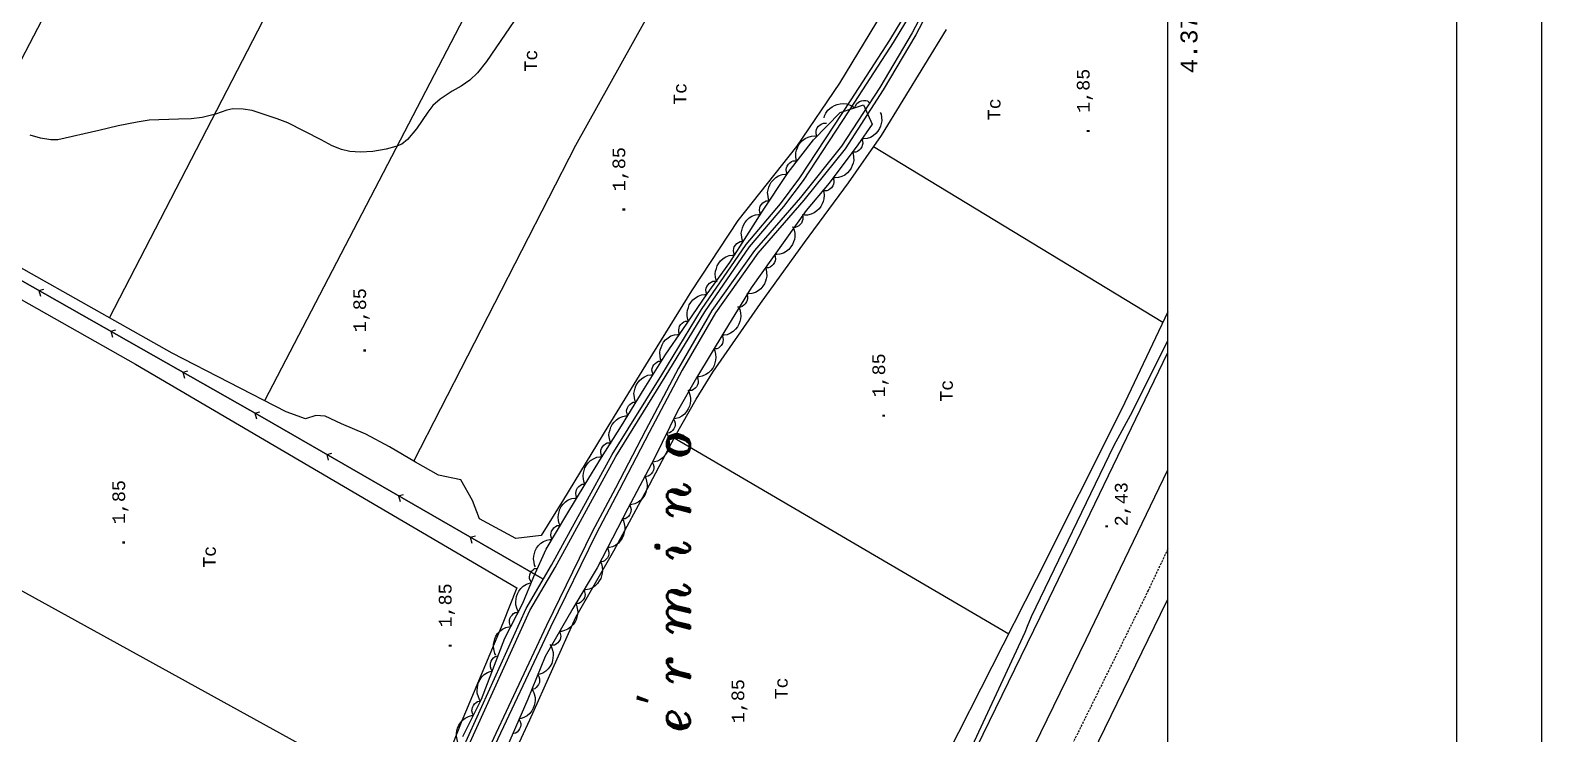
# Model space of a CAD drawing. Extents: x 730354 to 731930, y 4378581 to 4379608.
# Drawn here: x 730766.2 to 730944, y 4378814.5 to 4378897.3 of the extents above; entities that cross this region are included whole.
import ezdxf
from ezdxf.enums import TextEntityAlignment as Align

# ---------------------------------------------------------------- set-up
doc = ezdxf.new("R2010")
doc.units = 0
doc.header["$MEASUREMENT"] = 0
doc.linetypes.add('HIDDEN', pattern=[0.375, 0.25, -0.125])
doc.layers.get('0').update_dxf_attribs({"linetype": 'CONTINUOUS'})
for name, color, linetype in [('11', 7, 'CONTINUOUS'), ('14', 7, 'CONTINUOUS'), ('27', 7, 'CONTINUOUS'), ('30', 7, 'CONTINUOUS'), ('36', 7, 'CONTINUOUS'), ('44', 7, 'CONTINUOUS'), ('48', 7, 'CONTINUOUS'), ('51', 7, 'CONTINUOUS'), ('53', 7, 'CONTINUOUS'), ('56', 7, 'CONTINUOUS'), ('62', 7, 'CONTINUOUS'), ('9', 7, 'CONTINUOUS'), ('PATTERN_CLASS', 7, 'CONTINUOUS')]:
    doc.layers.add(name, color=color, linetype=linetype)
doc.styles.add('ITALICT', font='ITALICT', dxfattribs={"height": 0.2})
doc.styles.add('MONOTXT', font='MONOTXT', dxfattribs={"height": 0.2})

# ---------------------------------------------------------------- blocks, each defined once
blk = doc.blocks.new('MARVA')
at = {"layer": '62', "color": 7, "linetype": 'CONTINUOUS'}
blk.add_line((4999.95, 0), (4999.95, 7999.93), dxfattribs=at)
at = {"layer": '62', "color": 7, "linetype": 'CONTINUOUS', "style": 'MONOTXT'}
blk.add_attdef('TAG50', (0, 0), '', height=20, rotation=180, dxfattribs=at)
blk = doc.blocks.new('MARVAL')
at = {"layer": '62', "color": 7, "linetype": 'CONTINUOUS'}
ref = blk.add_blockref('MARVA', (0, 0), dxfattribs=dict(at, xscale=0.1000009313241567, yscale=0.1000009313241567))
ref.add_attrib('TAG90', '4.378.900', dxfattribs={"color": 7, "linetype": 'CONTINUOUS', "height": 1.99, "rotation": 90, "style": 'MONOTXT'}).set_placement((501.5, 300), align=Align.TOP_CENTER)

msp = doc.modelspace()

# ---------------------------------------------------------------- linework, layer by layer
at = {"layer": '11', "color": 1, "linetype": 'CONTINUOUS'}
for points in [[(730835.67, 4378727.48), (730849.93, 4378756.23), (730884.98, 4378828.23), (730900, 4378859.41)], [(730841.04, 4378724.82), (730855.31, 4378753.58), (730890.38, 4378825.62), (730900, 4378845.59)]]:
    msp.add_lwpolyline(points, dxfattribs=at)
at = {"layer": '14', "color": 1, "linetype": 'CONTINUOUS'}
msp.add_lwpolyline([(730847.73, 4378722.09), (730866.72, 4378761.66), (730878.82, 4378786.77), (730889.68, 4378809.16), (730899.89, 4378830.13), (730900, 4378830.36)], dxfattribs=at)
at = {"layer": '27', "color": 5, "linetype": 'CONTINUOUS'}
for p, q in [((730767.16, 4378866.7), (730767.75, 4378866.87)), ((730767.16, 4378866.7), (730767.35, 4378866.03)), ((730775.64, 4378861.89), (730776.23, 4378862.05)), ((730775.64, 4378861.89), (730775.82, 4378861.21)), ((730784.11, 4378857.07), (730784.71, 4378857.23)), ((730784.11, 4378857.07), (730784.3, 4378856.39)), ((730792.59, 4378852.25), (730793.18, 4378852.42)), ((730792.59, 4378852.25), (730792.78, 4378851.58)), ((730801.04, 4378847.39), (730801.63, 4378847.55)), ((730801.04, 4378847.39), (730801.22, 4378846.71)), ((730809.49, 4378842.52), (730810.08, 4378842.68)), ((730809.49, 4378842.52), (730809.67, 4378841.84)), ((730817.93, 4378837.65), (730818.53, 4378837.81)), ((730817.93, 4378837.65), (730818.12, 4378836.97))]:
    msp.add_line(p, q, dxfattribs=at)
msp.add_lwpolyline([(730826.38, 4378832.78), (730793.44, 4378851.77), (730755.06, 4378873.58), (730712.93, 4378897.17)], dxfattribs=at)
at = {"layer": '30', "color": 5, "linetype": 'CONTINUOUS'}
for points in [[(730747.07, 4378805.4), (730781.25, 4378786.68), (730798.85, 4378777.42), (730800.68, 4378777.37), (730804.42, 4378785.12), (730812.27, 4378801.05), (730824.93, 4378829.02), (730827.92, 4378834.1), (730835.06, 4378847.14), (730840.88, 4378856.52), (730845.54, 4378864.17), (730850.79, 4378871.83), (730854.82, 4378876.59), (730857.13, 4378879.65), (730863.17, 4378888.86), (730867.72, 4378895.89), (730870.51, 4378900.49), (730872.91, 4378904.53), (730875.5, 4378909.02), (730877.47, 4378912.69), (730879.45, 4378916.67), (730879.89, 4378918.59), (730863.12, 4378928.75)], [(730873.5, 4378903.84), (730869.93, 4378897.02), (730866.1, 4378890.58), (730861.62, 4378883.68), (730856.8, 4378877.65), (730851.38, 4378871.41), (730846.35, 4378864.33), (730842.43, 4378857.57), (730838.54, 4378850.21), (730835, 4378843.44), (730832.28, 4378838.27), (730826.91, 4378827.28), (730819.75, 4378812.04), (730815.47, 4378803.02), (730809.95, 4378792.49), (730806.31, 4378785.24), (730803.74, 4378779.5), (730803.36, 4378778.84), (730804.87, 4378778.36)]]:
    msp.add_lwpolyline(points, dxfattribs=at)
at = {"layer": '30', "color": 1, "linetype": 'CONTINUOUS'}
for points in [[(730747.29, 4378805.85), (730781.49, 4378787.12), (730798.98, 4378777.92), (730800.37, 4378777.88), (730803.97, 4378785.34), (730811.82, 4378801.26), (730824.49, 4378829.25), (730827.49, 4378834.35), (730834.63, 4378847.39), (730840.45, 4378856.78), (730845.12, 4378864.44), (730850.39, 4378872.13), (730854.43, 4378876.9), (730856.72, 4378879.94), (730862.75, 4378889.13), (730867.3, 4378896.16), (730870.08, 4378900.75), (730872.48, 4378904.78), (730875.06, 4378909.26), (730877.03, 4378912.92), (730878.98, 4378916.84), (730879.32, 4378918.35), (730862.91, 4378928.29)], [(730873.94, 4378903.6), (730870.37, 4378896.78), (730866.52, 4378890.32), (730862.03, 4378883.39), (730857.18, 4378877.33), (730851.77, 4378871.1), (730846.77, 4378864.06), (730842.87, 4378857.33), (730838.98, 4378849.98), (730835.44, 4378843.21), (730832.73, 4378838.04), (730827.36, 4378827.06), (730820.2, 4378811.83), (730815.92, 4378802.8), (730810.39, 4378792.26), (730806.76, 4378785.03), (730804.19, 4378779.27), (730804.02, 4378778.98), (730804.87, 4378778.36)]]:
    msp.add_lwpolyline(points, dxfattribs=at)
at = {"layer": '44', "color": 44, "linetype": 'CONTINUOUS'}
for points in [[(730825.83, 4378902.48), (730819.85, 4378893.67), (730818.77, 4378892.33), (730817.86, 4378891.46), (730816.87, 4378890.73), (730815.78, 4378890.15), (730814.37, 4378889.21), (730813.54, 4378888.46), (730812.93, 4378887.67), (730811.59, 4378885.73), (730810.54, 4378884.48), (730809.86, 4378883.94), (730809.16, 4378883.64), (730808.05, 4378883.34), (730806.48, 4378883.07), (730805, 4378882.96), (730803.76, 4378883.05), (730802.78, 4378883.29), (730801.67, 4378883.73), (730800.4, 4378884.42), (730796.46, 4378886.44), (730795.22, 4378886.89), (730792.26, 4378887.89), (730791.22, 4378888.06), (730790.01, 4378888.09), (730789.28, 4378887.92), (730787.94, 4378887.44), (730786.39, 4378887.06), (730785.09, 4378886.9), (730783.6, 4378886.87), (730780.15, 4378886.73), (730778.72, 4378886.53), (730776.5, 4378886.09), (730774.22, 4378885.53), (730769.42, 4378884.44), (730768.59, 4378884.44), (730767.37, 4378884.63), (730766.13, 4378884.98)], [(730874.68, 4378808.06), (730883.2, 4378826.48), (730883.51, 4378827.17), (730883.97, 4378828.34), (730893.64, 4378848.41), (730893.94, 4378848.94), (730895.6, 4378852.04), (730900, 4378860.77)]]:
    msp.add_lwpolyline(points, dxfattribs=at)
at = {"layer": '51', "color": 3, "linetype": 'CONTINUOUS'}
for p, q in [((730755.19, 4378874.89), (730800.85, 4378962.42)), ((730899.4, 4378862.93), (730865.38, 4378883.59)), ((730841.91, 4378849.34), (730881.28, 4378826.29)), ((730762.49, 4378832.79), (730812.18, 4378805.44))]:
    msp.add_line(p, q, dxfattribs=at)
for points in [[(730775.49, 4378863.46), (730801.38, 4378913.64), (730820.41, 4378951.36)], [(730838.58, 4378939.45), (730818.15, 4378900.66), (730793.71, 4378853.72)], [(730811.28, 4378846.6), (730830.36, 4378883.81), (730856.06, 4378930.03)], [(730866.38, 4378899.37), (730861.36, 4378891.1), (730856.3, 4378883.64), (730849.42, 4378874.92), (730843.96, 4378866.67), (730838.86, 4378858.41), (730834.12, 4378850.69), (730828.9, 4378842.08), (730826.29, 4378837.87), (730823.28, 4378837.5), (730819.01, 4378839.83), (730818.2, 4378841.98), (730816.83, 4378844.42), (730814.19, 4378844.94), (730811.48, 4378846.48), (730808.41, 4378848.29), (730805.63, 4378849.77), (730802.76, 4378851), (730800.85, 4378851.92), (730799.75, 4378852), (730798.53, 4378851.59), (730796.26, 4378852.41), (730782.87, 4378859.3), (730755.55, 4378874.69)], [(730850.19, 4378763.06), (730850.04, 4378762.14), (730847.99, 4378757.4), (730846.3, 4378754.3), (730844.57, 4378753.71), (730834.49, 4378759.6), (730823.2, 4378766.88), (730815.28, 4378773.34), (730808.95, 4378777.3), (730808.86, 4378783.23), (730814.68, 4378795.06), (730821.03, 4378807.69), (730824.93, 4378816.16), (730830.35, 4378828.23), (730834.83, 4378836.07), (730839, 4378843.83), (730842.02, 4378849.54), (730844.49, 4378853.92), (730846.46, 4378857.09), (730852.09, 4378865.17), (730857.26, 4378872.34), (730862.42, 4378879.36), (730866.32, 4378884.94), (730873.95, 4378897.41)], [(730715.16, 4378895.08), (730753.05, 4378873.92), (730752.51, 4378872.73), (730778.56, 4378858.04), (730823.39, 4378831.69), (730821.77, 4378827.52), (730816.85, 4378815.84), (730813.14, 4378806.38), (730808.58, 4378796.64), (730804.98, 4378789.39), (730802.15, 4378783.6), (730800.83, 4378781.28), (730788.36, 4378787.35), (730758.17, 4378803.55), (730747.59, 4378809.1), (730746.8, 4378807.71), (730726.1, 4378818.98), (730695.52, 4378834.67), (730696, 4378836.53), (730693.79, 4378837.78), (730692.77, 4378836.77), (730679, 4378843.77)], [(730900, 4378864.2), (730894.59, 4378852.76), (730884.52, 4378832.67), (730874.07, 4378812.1), (730863.01, 4378789.54), (730853.54, 4378767.94), (730850.19, 4378763.06)]]:
    msp.add_lwpolyline(points, dxfattribs=at)
at = {"layer": '53', "color": 3, "linetype": 'CONTINUOUS'}
for points in [[(730859.55, 4378887.02), (730859.6, 4378887.24), (730859.78, 4378887.56), (730860.01, 4378887.91), (730860.24, 4378888.12), (730860.51, 4378888.3), (730860.78, 4378888.48), (730861.1, 4378888.6), (730861.46, 4378888.68), (730861.85, 4378888.71), (730862.23, 4378888.66), (730862.64, 4378888.52), (730862.96, 4378888.35), (730863.15, 4378888.19), (730863.26, 4378888.44), (730863.4, 4378888.69), (730863.57, 4378888.83), (730863.74, 4378888.95), (730863.98, 4378889.03), (730864.2, 4378889.06), (730864.46, 4378889.06), (730864.67, 4378889.01), (730864.83, 4378888.88), (730864.95, 4378888.79)], [(730866.16, 4378887.65), (730866.26, 4378887.44), (730866.31, 4378887.08), (730866.34, 4378886.66), (730866.28, 4378886.35), (730866.18, 4378886.05), (730866.07, 4378885.75), (730865.89, 4378885.45), (730865.64, 4378885.17), (730865.35, 4378884.91), (730865.02, 4378884.72), (730864.61, 4378884.59), (730864.25, 4378884.53), (730864, 4378884.55), (730864.07, 4378884.28), (730864.1, 4378883.99), (730864.05, 4378883.78), (730863.99, 4378883.59), (730863.84, 4378883.38), (730863.68, 4378883.22), (730863.48, 4378883.07), (730863.29, 4378882.97), (730863.09, 4378882.98), (730862.93, 4378882.98)], [(730856.36, 4378881.9), (730856.28, 4378882.12), (730856.25, 4378882.48), (730856.25, 4378882.9), (730856.32, 4378883.21), (730856.44, 4378883.5), (730856.56, 4378883.8), (730856.76, 4378884.08), (730857.02, 4378884.35), (730857.32, 4378884.59), (730857.67, 4378884.76), (730858.08, 4378884.88), (730858.45, 4378884.91), (730858.69, 4378884.88), (730858.64, 4378885.15), (730858.62, 4378885.44), (730858.68, 4378885.65), (730858.76, 4378885.84), (730858.92, 4378886.04), (730859.08, 4378886.19), (730859.29, 4378886.33), (730859.49, 4378886.41), (730859.69, 4378886.4), (730859.85, 4378886.39)], [(730853.11, 4378877.24), (730853.01, 4378877.45), (730852.96, 4378877.81), (730852.92, 4378878.23), (730852.98, 4378878.54), (730853.07, 4378878.85), (730853.18, 4378879.15), (730853.35, 4378879.45), (730853.59, 4378879.73), (730853.87, 4378880), (730854.21, 4378880.19), (730854.61, 4378880.34), (730854.98, 4378880.4), (730855.22, 4378880.39), (730855.15, 4378880.65), (730855.11, 4378880.94), (730855.15, 4378881.15), (730855.22, 4378881.35), (730855.36, 4378881.56), (730855.51, 4378881.72), (730855.71, 4378881.88), (730855.91, 4378881.97), (730856.11, 4378881.97), (730856.26, 4378881.97)], [(730862.9, 4378883), (730862.99, 4378882.79), (730863.03, 4378882.42), (730863.04, 4378882.01), (730862.97, 4378881.7), (730862.86, 4378881.4), (730862.74, 4378881.1), (730862.55, 4378880.81), (730862.3, 4378880.54), (730862, 4378880.29), (730861.66, 4378880.11), (730861.24, 4378879.99), (730860.88, 4378879.95), (730860.63, 4378879.97), (730860.69, 4378879.7), (730860.72, 4378879.41), (730860.66, 4378879.21), (730860.59, 4378879.01), (730860.44, 4378878.8), (730860.27, 4378878.65), (730860.07, 4378878.51), (730859.87, 4378878.42), (730859.67, 4378878.44), (730859.51, 4378878.44)], [(730859.46, 4378878.48), (730859.53, 4378878.26), (730859.55, 4378877.9), (730859.53, 4378877.48), (730859.45, 4378877.18), (730859.32, 4378876.89), (730859.18, 4378876.6), (730858.97, 4378876.32), (730858.7, 4378876.07), (730858.39, 4378875.83), (730858.04, 4378875.68), (730857.61, 4378875.58), (730857.25, 4378875.56), (730857.01, 4378875.6), (730857.05, 4378875.33), (730857.05, 4378875.04), (730856.99, 4378874.84), (730856.9, 4378874.64), (730856.74, 4378874.45), (730856.57, 4378874.31), (730856.35, 4378874.18), (730856.15, 4378874.1), (730855.95, 4378874.13), (730855.79, 4378874.14)], [(730850.04, 4378872.47), (730849.93, 4378872.67), (730849.87, 4378873.03), (730849.82, 4378873.45), (730849.87, 4378873.76), (730849.96, 4378874.07), (730850.06, 4378874.37), (730850.23, 4378874.68), (730850.46, 4378874.97), (730850.74, 4378875.24), (730851.07, 4378875.44), (730851.47, 4378875.59), (730851.83, 4378875.66), (730852.07, 4378875.66), (730851.99, 4378875.92), (730851.95, 4378876.21), (730851.99, 4378876.42), (730852.05, 4378876.62), (730852.19, 4378876.83), (730852.34, 4378877), (730852.53, 4378877.15), (730852.73, 4378877.26), (730852.93, 4378877.26), (730853.08, 4378877.26)], [(730855.96, 4378874.01), (730856.05, 4378873.8), (730856.1, 4378873.44), (730856.12, 4378873.02), (730856.06, 4378872.71), (730855.95, 4378872.41), (730855.84, 4378872.11), (730855.65, 4378871.82), (730855.41, 4378871.54), (730855.11, 4378871.28), (730854.77, 4378871.1), (730854.36, 4378870.96), (730854, 4378870.92), (730853.75, 4378870.93), (730853.82, 4378870.67), (730853.85, 4378870.38), (730853.8, 4378870.17), (730853.73, 4378869.98), (730853.58, 4378869.77), (730853.42, 4378869.61), (730853.22, 4378869.46), (730853.02, 4378869.37), (730852.82, 4378869.38), (730852.66, 4378869.38)], [(730846.96, 4378867.69), (730846.86, 4378867.9), (730846.79, 4378868.26), (730846.75, 4378868.67), (730846.8, 4378868.99), (730846.89, 4378869.29), (730846.99, 4378869.6), (730847.16, 4378869.9), (730847.39, 4378870.19), (730847.67, 4378870.46), (730848, 4378870.66), (730848.41, 4378870.81), (730848.77, 4378870.87), (730849.01, 4378870.87), (730848.94, 4378871.13), (730848.9, 4378871.42), (730848.94, 4378871.63), (730848.99, 4378871.83), (730849.13, 4378872.04), (730849.28, 4378872.21), (730849.48, 4378872.36), (730849.67, 4378872.46), (730849.88, 4378872.46), (730850.03, 4378872.47)], [(730852.66, 4378869.38), (730852.76, 4378869.17), (730852.8, 4378868.81), (730852.82, 4378868.39), (730852.76, 4378868.08), (730852.65, 4378867.78), (730852.54, 4378867.48), (730852.36, 4378867.19), (730852.11, 4378866.91), (730851.82, 4378866.65), (730851.48, 4378866.47), (730851.07, 4378866.34), (730850.7, 4378866.29), (730850.46, 4378866.31), (730850.53, 4378866.04), (730850.55, 4378865.75), (730850.5, 4378865.54), (730850.43, 4378865.35), (730850.29, 4378865.14), (730850.13, 4378864.98), (730849.92, 4378864.83), (730849.72, 4378864.74), (730849.52, 4378864.75), (730849.37, 4378864.75)], [(730843.61, 4378863.09), (730843.52, 4378863.3), (730843.46, 4378863.67), (730843.43, 4378864.08), (730843.49, 4378864.39), (730843.59, 4378864.7), (730843.7, 4378865), (730843.88, 4378865.3), (730844.12, 4378865.58), (730844.41, 4378865.84), (730844.74, 4378866.03), (730845.15, 4378866.17), (730845.51, 4378866.22), (730845.76, 4378866.21), (730845.69, 4378866.48), (730845.65, 4378866.76), (730845.7, 4378866.97), (730845.76, 4378867.17), (730845.91, 4378867.38), (730846.07, 4378867.54), (730846.27, 4378867.69), (730846.46, 4378867.79), (730846.66, 4378867.78), (730846.82, 4378867.78)], [(730849.53, 4378864.65), (730849.64, 4378864.44), (730849.71, 4378864.08), (730849.76, 4378863.67), (730849.72, 4378863.35), (730849.64, 4378863.05), (730849.54, 4378862.74), (730849.38, 4378862.43), (730849.15, 4378862.14), (730848.88, 4378861.87), (730848.55, 4378861.66), (730848.15, 4378861.49), (730847.79, 4378861.42), (730847.55, 4378861.42), (730847.63, 4378861.16), (730847.68, 4378860.87), (730847.65, 4378860.66), (730847.59, 4378860.46), (730847.46, 4378860.24), (730847.31, 4378860.08), (730847.12, 4378859.91), (730846.93, 4378859.81), (730846.73, 4378859.81), (730846.57, 4378859.8)], [(730840.41, 4378858.4), (730840.31, 4378858.61), (730840.26, 4378858.97), (730840.23, 4378859.39), (730840.29, 4378859.7), (730840.39, 4378860), (730840.49, 4378860.3), (730840.67, 4378860.6), (730840.91, 4378860.88), (730841.2, 4378861.14), (730841.54, 4378861.34), (730841.94, 4378861.48), (730842.31, 4378861.53), (730842.55, 4378861.52), (730842.48, 4378861.79), (730842.45, 4378862.07), (730842.49, 4378862.28), (730842.56, 4378862.48), (730842.7, 4378862.69), (730842.86, 4378862.85), (730843.06, 4378863), (730843.25, 4378863.1), (730843.45, 4378863.09), (730843.61, 4378863.1)], [(730846.58, 4378859.79), (730846.69, 4378859.58), (730846.77, 4378859.22), (730846.82, 4378858.81), (730846.78, 4378858.5), (730846.7, 4378858.19), (730846.61, 4378857.88), (730846.45, 4378857.57), (730846.22, 4378857.28), (730845.95, 4378857), (730845.63, 4378856.79), (730845.23, 4378856.63), (730844.87, 4378856.55), (730844.63, 4378856.55), (730844.71, 4378856.29), (730844.76, 4378856), (730844.73, 4378855.79), (730844.68, 4378855.59), (730844.54, 4378855.37), (730844.4, 4378855.2), (730844.21, 4378855.04), (730844.01, 4378854.93), (730843.81, 4378854.93), (730843.66, 4378854.92)], [(730837.41, 4378853.57), (730837.3, 4378853.78), (730837.24, 4378854.14), (730837.19, 4378854.56), (730837.24, 4378854.87), (730837.33, 4378855.18), (730837.42, 4378855.48), (730837.59, 4378855.78), (730837.82, 4378856.07), (730838.1, 4378856.35), (730838.43, 4378856.55), (730838.83, 4378856.71), (730839.19, 4378856.77), (730839.44, 4378856.77), (730839.36, 4378857.03), (730839.31, 4378857.32), (730839.35, 4378857.53), (730839.41, 4378857.73), (730839.54, 4378857.95), (730839.69, 4378858.11), (730839.89, 4378858.27), (730840.08, 4378858.37), (730840.28, 4378858.37), (730840.44, 4378858.38)], [(730834.49, 4378848.7), (730834.38, 4378848.91), (730834.3, 4378849.26), (730834.25, 4378849.68), (730834.29, 4378849.99), (730834.38, 4378850.3), (730834.47, 4378850.61), (730834.63, 4378850.91), (730834.86, 4378851.21), (730835.13, 4378851.48), (730835.45, 4378851.69), (730835.86, 4378851.86), (730836.21, 4378851.93), (730836.46, 4378851.93), (730836.37, 4378852.19), (730836.33, 4378852.48), (730836.36, 4378852.69), (730836.41, 4378852.89), (730836.55, 4378853.11), (730836.69, 4378853.28), (730836.89, 4378853.44), (730837.08, 4378853.54), (730837.28, 4378853.55), (730837.44, 4378853.56)], [(730843.53, 4378854.98), (730843.66, 4378854.79), (730843.77, 4378854.43), (730843.85, 4378854.03), (730843.84, 4378853.71), (730843.79, 4378853.4), (730843.72, 4378853.08), (730843.58, 4378852.76), (730843.39, 4378852.45), (730843.14, 4378852.15), (730842.84, 4378851.91), (730842.45, 4378851.72), (730842.1, 4378851.61), (730841.86, 4378851.59), (730841.96, 4378851.34), (730842.04, 4378851.06), (730842.02, 4378850.84), (730841.99, 4378850.64), (730841.87, 4378850.41), (730841.74, 4378850.23), (730841.56, 4378850.05), (730841.38, 4378849.93), (730841.18, 4378849.9), (730841.03, 4378849.88)], [(730841.03, 4378849.88), (730841.15, 4378849.69), (730841.26, 4378849.34), (730841.34, 4378848.93), (730841.33, 4378848.61), (730841.28, 4378848.3), (730841.21, 4378847.99), (730841.08, 4378847.66), (730840.88, 4378847.35), (730840.63, 4378847.05), (730840.33, 4378846.82), (730839.94, 4378846.62), (730839.59, 4378846.51), (730839.35, 4378846.49), (730839.46, 4378846.24), (730839.53, 4378845.96), (730839.51, 4378845.74), (730839.48, 4378845.54), (730839.36, 4378845.31), (730839.23, 4378845.13), (730839.06, 4378844.95), (730838.87, 4378844.83), (730838.67, 4378844.81), (730838.52, 4378844.78)], [(730831.44, 4378843.9), (730831.34, 4378844.11), (730831.26, 4378844.47), (730831.21, 4378844.88), (730831.25, 4378845.19), (730831.33, 4378845.5), (730831.42, 4378845.81), (730831.59, 4378846.12), (730831.81, 4378846.41), (730832.08, 4378846.69), (730832.41, 4378846.9), (730832.81, 4378847.06), (730833.17, 4378847.13), (730833.41, 4378847.13), (730833.33, 4378847.4), (730833.28, 4378847.68), (730833.31, 4378847.89), (730833.37, 4378848.09), (730833.5, 4378848.31), (730833.65, 4378848.48), (730833.84, 4378848.64), (730834.03, 4378848.75), (730834.23, 4378848.75), (730834.39, 4378848.76)], [(730838.46, 4378844.81), (730838.58, 4378844.61), (730838.67, 4378844.26), (730838.75, 4378843.85), (730838.73, 4378843.54), (730838.66, 4378843.22), (730838.59, 4378842.91), (730838.45, 4378842.6), (730838.24, 4378842.29), (730837.99, 4378842), (730837.67, 4378841.77), (730837.28, 4378841.58), (730836.93, 4378841.49), (730836.69, 4378841.47), (730836.79, 4378841.21), (730836.85, 4378840.93), (730836.83, 4378840.72), (730836.79, 4378840.52), (730836.67, 4378840.29), (730836.53, 4378840.11), (730836.35, 4378839.94), (730836.17, 4378839.82), (730835.97, 4378839.81), (730835.81, 4378839.79)], [(730828.5, 4378839.04), (730828.39, 4378839.25), (730828.32, 4378839.61), (730828.27, 4378840.02), (730828.31, 4378840.33), (730828.39, 4378840.64), (730828.48, 4378840.95), (730828.64, 4378841.25), (730828.87, 4378841.55), (730829.14, 4378841.83), (730829.46, 4378842.04), (730829.87, 4378842.2), (730830.22, 4378842.27), (730830.47, 4378842.27), (730830.38, 4378842.54), (730830.34, 4378842.82), (730830.37, 4378843.03), (730830.42, 4378843.23), (730830.56, 4378843.45), (730830.7, 4378843.62), (730830.89, 4378843.78), (730831.09, 4378843.89), (730831.29, 4378843.89), (730831.44, 4378843.9)], [(730835.82, 4378839.78), (730835.94, 4378839.58), (730836.04, 4378839.23), (730836.12, 4378838.82), (730836.1, 4378838.51), (730836.04, 4378838.19), (730835.96, 4378837.88), (730835.82, 4378837.56), (730835.62, 4378837.26), (730835.36, 4378836.96), (730835.06, 4378836.73), (730834.67, 4378836.54), (730834.31, 4378836.44), (730834.07, 4378836.43), (730834.17, 4378836.17), (730834.24, 4378835.89), (730834.22, 4378835.68), (730834.18, 4378835.47), (730834.06, 4378835.24), (730833.93, 4378835.07), (730833.74, 4378834.89), (730833.56, 4378834.78), (730833.36, 4378834.76), (730833.21, 4378834.74)], [(730825.61, 4378834.15), (730825.5, 4378834.35), (730825.43, 4378834.71), (730825.37, 4378835.12), (730825.41, 4378835.44), (730825.49, 4378835.75), (730825.58, 4378836.05), (730825.74, 4378836.36), (730825.96, 4378836.66), (730826.23, 4378836.94), (730826.55, 4378837.15), (730826.95, 4378837.32), (730827.31, 4378837.39), (730827.55, 4378837.4), (730827.46, 4378837.66), (730827.41, 4378837.94), (730827.45, 4378838.15), (730827.5, 4378838.36), (730827.63, 4378838.58), (730827.77, 4378838.75), (730827.96, 4378838.91), (730828.15, 4378839.02), (730828.36, 4378839.02), (730828.51, 4378839.04)], [(730823.66, 4378828.78), (730823.53, 4378828.97), (730823.4, 4378829.31), (730823.29, 4378829.71), (730823.28, 4378830.03), (730823.31, 4378830.35), (730823.36, 4378830.66), (730823.47, 4378830.99), (730823.65, 4378831.31), (730823.88, 4378831.63), (730824.17, 4378831.88), (730824.54, 4378832.11), (730824.88, 4378832.23), (730825.12, 4378832.27), (730825, 4378832.52), (730824.91, 4378832.79), (730824.91, 4378833), (730824.93, 4378833.21), (730825.03, 4378833.45), (730825.15, 4378833.64), (730825.32, 4378833.83), (730825.49, 4378833.96), (730825.69, 4378833.99), (730825.84, 4378834.03)], [(730833.25, 4378834.71), (730833.36, 4378834.51), (730833.43, 4378834.15), (730833.48, 4378833.74), (730833.45, 4378833.42), (730833.37, 4378833.11), (730833.28, 4378832.81), (730833.11, 4378832.5), (730832.89, 4378832.2), (730832.62, 4378831.93), (730832.3, 4378831.71), (730831.9, 4378831.55), (730831.54, 4378831.47), (730831.29, 4378831.47), (730831.38, 4378831.21), (730831.43, 4378830.92), (730831.4, 4378830.71), (730831.35, 4378830.51), (730831.21, 4378830.29), (730831.07, 4378830.12), (730830.88, 4378829.96), (730830.69, 4378829.85), (730830.49, 4378829.85), (730830.33, 4378829.84)], [(730820.95, 4378823.78), (730820.82, 4378823.98), (730820.73, 4378824.33), (730820.65, 4378824.74), (730820.67, 4378825.06), (730820.73, 4378825.37), (730820.8, 4378825.68), (730820.95, 4378826), (730821.15, 4378826.31), (730821.4, 4378826.6), (730821.72, 4378826.83), (730822.1, 4378827.02), (730822.46, 4378827.12), (730822.7, 4378827.14), (730822.6, 4378827.39), (730822.53, 4378827.67), (730822.55, 4378827.88), (730822.59, 4378828.09), (730822.71, 4378828.32), (730822.85, 4378828.49), (730823.03, 4378828.67), (730823.21, 4378828.78), (730823.41, 4378828.8), (730823.57, 4378828.82)], [(730830.32, 4378829.84), (730830.43, 4378829.64), (730830.51, 4378829.28), (730830.57, 4378828.87), (730830.54, 4378828.56), (730830.47, 4378828.25), (730830.38, 4378827.94), (730830.23, 4378827.63), (730830.01, 4378827.33), (730829.74, 4378827.05), (730829.42, 4378826.83), (730829.03, 4378826.66), (730828.67, 4378826.57), (730828.42, 4378826.57), (730828.52, 4378826.31), (730828.57, 4378826.02), (730828.54, 4378825.81), (730828.49, 4378825.61), (730828.36, 4378825.39), (730828.22, 4378825.22), (730828.03, 4378825.05), (730827.84, 4378824.94), (730827.64, 4378824.93), (730827.49, 4378824.92)], [(730827.3, 4378825.01), (730827.44, 4378824.82), (730827.57, 4378824.48), (730827.69, 4378824.08), (730827.7, 4378823.76), (730827.66, 4378823.44), (730827.62, 4378823.13), (730827.51, 4378822.8), (730827.33, 4378822.47), (730827.11, 4378822.16), (730826.82, 4378821.9), (730826.45, 4378821.67), (730826.11, 4378821.55), (730825.87, 4378821.5), (730825.99, 4378821.26), (730826.08, 4378820.99), (730826.08, 4378820.77), (730826.06, 4378820.57), (730825.97, 4378820.33), (730825.85, 4378820.14), (730825.68, 4378819.95), (730825.51, 4378819.82), (730825.31, 4378819.78), (730825.16, 4378819.74)], [(730819.17, 4378818.36), (730819.03, 4378818.54), (730818.89, 4378818.88), (730818.76, 4378819.28), (730818.75, 4378819.6), (730818.77, 4378819.92), (730818.81, 4378820.23), (730818.91, 4378820.56), (730819.08, 4378820.89), (730819.3, 4378821.22), (730819.58, 4378821.48), (730819.94, 4378821.71), (730820.28, 4378821.85), (730820.52, 4378821.9), (730820.39, 4378822.14), (730820.29, 4378822.41), (730820.29, 4378822.62), (730820.3, 4378822.83), (730820.4, 4378823.07), (730820.51, 4378823.26), (730820.67, 4378823.46), (730820.84, 4378823.6), (730821.03, 4378823.64), (730821.19, 4378823.68)], [(730825.19, 4378819.73), (730825.32, 4378819.54), (730825.44, 4378819.2), (730825.55, 4378818.79), (730825.55, 4378818.48), (730825.51, 4378818.16), (730825.46, 4378817.85), (730825.34, 4378817.52), (730825.16, 4378817.2), (730824.92, 4378816.89), (730824.63, 4378816.64), (730824.25, 4378816.42), (730823.91, 4378816.3), (730823.66, 4378816.27), (730823.78, 4378816.02), (730823.87, 4378815.74), (730823.86, 4378815.53), (730823.84, 4378815.32), (730823.74, 4378815.09), (730823.61, 4378814.9), (730823.44, 4378814.72), (730823.27, 4378814.59), (730823.07, 4378814.55), (730822.91, 4378814.52)], [(730816.6, 4378813.29), (730816.48, 4378813.49), (730816.37, 4378813.84), (730816.29, 4378814.25), (730816.3, 4378814.56), (730816.36, 4378814.88), (730816.43, 4378815.19), (730816.57, 4378815.51), (730816.77, 4378815.82), (730817.02, 4378816.12), (730817.32, 4378816.35), (730817.71, 4378816.55), (730818.06, 4378816.65), (730818.31, 4378816.67), (730818.2, 4378816.93), (730818.13, 4378817.21), (730818.15, 4378817.42), (730818.18, 4378817.62), (730818.3, 4378817.85), (730818.43, 4378818.03), (730818.61, 4378818.21), (730818.79, 4378818.33), (730818.99, 4378818.35), (730819.15, 4378818.37)]]:
    msp.add_lwpolyline(points, dxfattribs=at)
at = {"layer": '9', "color": 1, "linetype": 'HIDDEN'}
msp.add_lwpolyline([(730900, 4378836.28), (730897.7, 4378831.39), (730888.35, 4378812.46), (730880.82, 4378796.91), (730867.48, 4378770.39), (730858.65, 4378751.26), (730849.56, 4378732.81), (730845.26, 4378723.08)], dxfattribs=at)
at = {"layer": 'PATTERN_CLASS', "color": 5, "linetype": 'CONTINUOUS'}
msp.add_lwpolyline([(730712.93, 4378897.17), (730755.06, 4378873.58), (730793.44, 4378851.77), (730826.38, 4378832.78)], dxfattribs=at)
at = {"layer": 'PATTERN_CLASS', "color": 3, "linetype": 'CONTINUOUS'}
msp.add_lwpolyline([(730817.06, 4378814.21), (730819.26, 4378818.6), (730821.99, 4378825.79), (730824.12, 4378829.88), (730825.42, 4378833.01), (730826.86, 4378836.25), (730829.28, 4378840.33), (730831.43, 4378843.88), (730833.35, 4378847.05), (730835.73, 4378850.75), (730838.39, 4378855.13), (730840.95, 4378859.19), (730842.94, 4378862.11), (730845.82, 4378866.32), (730848.45, 4378870.01), (730850.47, 4378873.15), (730852.23, 4378875.92), (730855.33, 4378880.57), (730858.32, 4378884.42), (730861.45, 4378887.64), (730864.19, 4378888.54), (730865.2, 4378886.26), (730863.53, 4378883.85), (730860.17, 4378879.33), (730857.46, 4378876.12), (730850.98, 4378867.02), (730847.89, 4378861.96), (730844.56, 4378856.42), (730842.32, 4378852.51), (730839.59, 4378846.96), (730836.47, 4378841.04), (730832.85, 4378834.05), (730829.99, 4378829.27), (730826.73, 4378823.6), (730824.69, 4378818.59), (730822.18, 4378812.84)], dxfattribs=at)

# ---------------------------------------------------------------- block references
at = {"layer": '62', "color": 7, "linetype": 'CONTINUOUS'}
msp.add_blockref('MARVAL', (730400, 4378600), dxfattribs=at)

# ---------------------------------------------------------------- texts
at = {"layer": '36', "color": 7, "linetype": 'CONTINUOUS', "style": 'MONOTXT'}
for p in [(730825.8, 4378892.46), (730843.36, 4378888.55), (730880.31, 4378886.74), (730874.7, 4378853.6), (730787.99, 4378834.05), (730855.27, 4378818.56)]:
    msp.add_text('Tc', height=1.5, rotation=90, dxfattribs=at).set_placement(p)
at = {"layer": '48', "color": 7, "linetype": 'CONTINUOUS', "style": 'MONOTXT'}
for s, p in [(' 1,85', (730890.8, 4378886.31)), ('.', (730890.8, 4378884.81)), (' 1,85', (730836.17, 4378877.08)), ('.', (730836.17, 4378875.58)), (' 1,85', (730805.67, 4378860.48)), ('.', (730805.67, 4378858.98)), (' 1,85', (730866.74, 4378852.81)), ('.', (730866.74, 4378851.31)), (' 1,85', (730777.32, 4378837.89)), (' 2,43', (730895.27, 4378837.64)), ('.', (730892.98, 4378838.29)), ('.', (730777.32, 4378836.39)), (' 1,85', (730815.73, 4378825.73)), ('.', (730815.73, 4378824.23)), (' 1,85', (730850.17, 4378814.46))]:
    msp.add_text(s, height=1.5, rotation=90, dxfattribs=at).set_placement(p)
at = {"layer": '56', "color": 7, "linetype": 'CONTINUOUS', "style": 'ITALICT'}
for s, p in [('T e r m i n o                M u n i  c i  p a l                  d e             F o y o s', (730843.75, 4378808.07)), ("'", (730841.53, 4378817.51))]:
    msp.add_text(s, height=4, rotation=90, dxfattribs=at).set_placement(p)

# ---------------------------------------------------------------- meshes
at = {"color": 7, "linetype": 'CONTINUOUS'}
mesh = msp.add_polyface(dxfattribs=at)
corners = [(730354.5, 4378581), (730354.5, 4378581), (730354.5, 4378771.96), (730662.5, 4378581), (730354.5, 4378946.49), (730944, 4378581), (730354.5, 4379607.5), (730944, 4379242.01), (730944, 4379607.5)]
mesh.append_faces([[corners[k] for k in face] for face in [(0, 1, 3, 2), (2, 3, 5, 4), (4, 5, 7, 6), (6, 7, 8, 8)]], dxfattribs={"vtx0": -1, "vtx2": -1, "color": 7})
mesh = msp.add_polyface(dxfattribs=at)
corners = [(730364.5, 4378591), (730364.5, 4378591), (730364.5, 4378775.76), (730662.5, 4378591), (730364.5, 4378944.09), (730934, 4378591), (730364.5, 4379411), (730934, 4379057.91), (730662.5, 4379411), (730934, 4379242.67), (730934, 4379411)]
mesh.append_faces([[corners[k] for k in face] for face in [(0, 1, 3, 2), (2, 3, 5, 4), (4, 5, 7, 6), (6, 7, 9, 8), (8, 9, 10, 10)]], dxfattribs={"vtx0": -1, "vtx2": -1, "color": 7})

doc.saveas('drawing.dxf')
